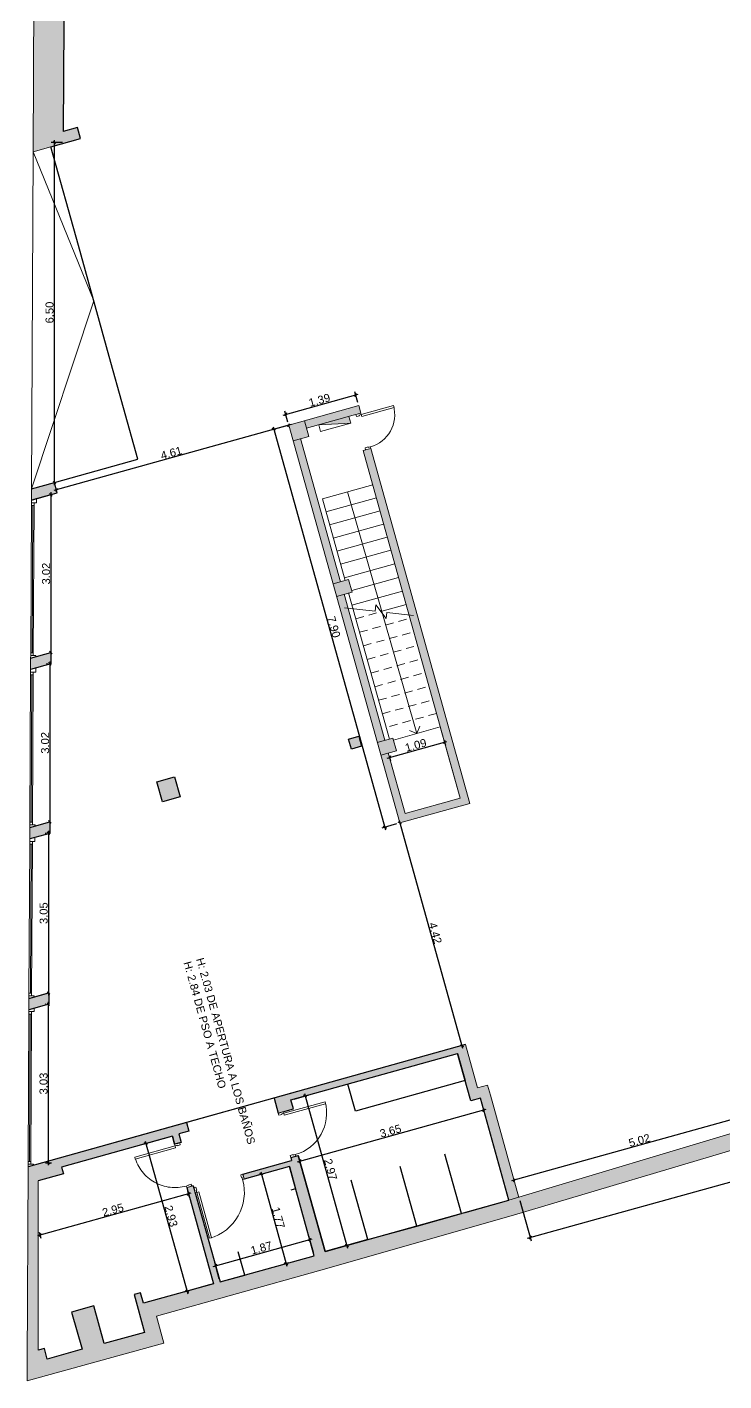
# Model space of a CAD drawing. Header units: metres. Extents: x -68 to 2267, y 0 to 1370.
# Drawn here: x 60.02 to 73.34, y 155.28 to 181.17 of the extents above; entities that cross this region are included whole.
import ezdxf

# ---------------------------------------------------------------- set-up
doc = ezdxf.new("R2010")
doc.units = ezdxf.units.M
doc.set_wipeout_variables(frame=1)
doc.linetypes.add('HIDDEN2', pattern=[4.7625, 3.175, -1.5875])
doc.linetypes.add('STYLE_15', pattern=[0.23622, 0.15748, -0.07874])
for name, color, linetype, lineweight in [('00- Contornos', 250, 'Continuous', 9), ('00-Textos cotas y niveles', 5, 'Continuous', 5), ('2', 7, 'Continuous', 20), ('A-Proyecciones linea trazo', 253, 'STYLE_15', 9), ('A-Solados', 253, 'Continuous', 5)]:
    doc.layers.add(name, color=color, linetype=linetype, lineweight=lineweight)
for name, color, linetype, lineweight, true_color in [('A-Corte 1', 7, 'Continuous', 15, 0x000000), ('A-Vista 1', 7, 'Continuous', 9, 0x000000), ('Aparatos eléctricos-1', 1, 'Continuous', 9, 0xff0000)]:
    doc.layers.add(name, color=color, linetype=linetype, lineweight=lineweight, true_color=true_color)
doc.styles.add('Arial', font='arial.ttf')
doc.styles.get("Standard").update_dxf_attribs({"font": 'arial.ttf'})
doc.dimstyles.new('Diagonal_-_2_mm_Arial_azul', dxfattribs={"dimscale": 0.3048, "dimtxt": 0.153039, "dimasz": 0.492126, "dimexe": 0.061516, "dimexo": 0.061516, "dimgap": 0.012303, "dimtad": 1, "dimrnd": 0.01, "dimzin": 0, "dimdsep": 46, "dimtxsty": 'Arial', "dimblk1": 'OBLIQUE', "dimblk2": 'OBLIQUE', "dimsah": 1, "dimcen": 0.09, "dimdle": 0.061516, "dimazin": 0, "dimtfac": 1, "dimtdec": 4, "dimtix": 1, "dimtmove": 0, "dimatfit": 3, "dimfxl": 1, "dimtvp": 1, "dimtolj": 1, "dimtzin": 0, "dimarcsym": 2})
pattern_1 = [(0, (-1.04, -0.1), (0, 6.985), [5.08, -1.905]), (90, (-1.04, -0.1), (-6.985, 4e-16), [5.08, -1.905])]

# ---------------------------------------------------------------- blocks, each defined once
blk = doc.blocks.new('*U45')
at = {"layer": '2'}
h = blk.add_hatch(dxfattribs=at)
h.set_pattern_fill('ANGLE', color=256)
h.set_pattern_definition([(0, (-1.04, -0.1004), (0, 6.985), [5.08, -1.905]), (90, (-1.04, -0.1004), (-6.985, 4e-16), [5.08, -1.905])])
h.paths.add_polyline_path([(0.065, 2.109), (0.231, 2.109), (0.231, 1.962), (0.065, 1.962)])
blk.add_wipeout([(0, 0.05), (-0.86, 0.05), (-0.86, -0.03), (0, -0.03)]).dxf.layer = 'A-Vista 1'
at = {"layer": 'A-Vista 1'}
for points in [[(-0.83, 0.05), (-0.86, 0.05), (-0.86, -0.05), (-0.82, -0.05), (-0.82, 0.01), (-0.83, 0.01)], [(-0.03, 0.05), (0, 0.05), (0, -0.05), (-0.04, -0.05), (-0.04, 0.01), (-0.03, 0.01)]]:
    blk.add_lwpolyline(points, close=True, dxfattribs=at)
for points in [[(-0.86, 0.05), (-0.86, -0.025)], [(0, 0.05), (0, -0.025)]]:
    blk.add_lwpolyline(points, dxfattribs=at)
at = {"layer": 'A-Vista 1', "linetype": 'HIDDEN2', "lineweight": 0}
blk.add_arc((-0.03, 0.05), 0.8, 90, 180, dxfattribs=at)
blk.add_wipeout([(-0.07, 0.05), (-0.07, 0.85), (-0.03, 0.85), (-0.03, 0.05)]).dxf.layer = 'A-Vista 1'
at = {"layer": 'A-Vista 1'}
blk.add_lwpolyline([(-0.07, 0.05), (-0.07, 0.85), (-0.03, 0.85), (-0.03, 0.05)], close=True, dxfattribs=at)
blk = doc.blocks.new('*U47')
at = {"layer": '2'}
h = blk.add_hatch(dxfattribs=at)
h.set_pattern_fill('ANGLE', color=256)
h.set_pattern_definition(pattern_1)
h.paths.add_polyline_path([(0.065, 2.109), (0.231, 2.109), (0.231, 1.962), (0.065, 1.962)])
blk.add_wipeout([(0, -0.05), (-0.88, -0.05), (-0.88, 0.03), (0, 0.03)]).dxf.layer = 'A-Vista 1'
at = {"layer": 'A-Vista 1'}
for points in [[(-0.85, -0.05), (-0.88, -0.05), (-0.88, 0.05), (-0.84, 0.05), (-0.84, -0.01), (-0.85, -0.01)], [(-0.03, -0.05), (0, -0.05), (0, 0.05), (-0.04, 0.05), (-0.04, -0.01), (-0.03, -0.01)]]:
    blk.add_lwpolyline(points, close=True, dxfattribs=at)
for points in [[(-0.88, -0.05), (-0.88, 0.025)], [(0, -0.05), (0, 0.025)]]:
    blk.add_lwpolyline(points, dxfattribs=at)
at = {"layer": 'A-Vista 1', "linetype": 'HIDDEN2', "lineweight": 0}
blk.add_arc((-0.03, -0.05), 0.82, 180, 270, dxfattribs=at)
blk.add_wipeout([(-0.07, -0.05), (-0.07, -0.87), (-0.03, -0.87), (-0.03, -0.05)]).dxf.layer = 'A-Vista 1'
at = {"layer": 'A-Vista 1'}
blk.add_lwpolyline([(-0.07, -0.05), (-0.07, -0.87), (-0.03, -0.87), (-0.03, -0.05)], close=True, dxfattribs=at)
blk = doc.blocks.new('*U46')
at = {"layer": '2'}
h = blk.add_hatch(dxfattribs=at)
h.set_pattern_fill('ANGLE', color=256)
h.set_pattern_definition([(0, (-0.07, -0.1), (0, 6.985), [5.08, -1.905]), (90, (-0.07, -0.1), (-6.985, 4e-16), [5.08, -1.905])])
h.paths.add_polyline_path([(1.035, 2.109), (1.201, 2.109), (1.201, 1.962), (1.035, 1.962)])
blk.add_wipeout([(0, -0.05), (0.97, -0.05), (0.97, 0.03), (0, 0.03)]).dxf.layer = 'A-Vista 1'
at = {"layer": 'A-Vista 1'}
for points in [[(0.03, -0.05), (0, -0.05), (0, 0.05), (0.04, 0.05), (0.04, -0.01), (0.03, -0.01)], [(0.94, -0.05), (0.97, -0.05), (0.97, 0.05), (0.93, 0.05), (0.93, -0.01), (0.94, -0.01)]]:
    blk.add_lwpolyline(points, close=True, dxfattribs=at)
for points in [[(0, -0.05), (0, 0.025)], [(0.97, -0.05), (0.97, 0.025)]]:
    blk.add_lwpolyline(points, dxfattribs=at)
at = {"layer": 'A-Vista 1', "linetype": 'HIDDEN2', "lineweight": 0}
blk.add_arc((0.03, -0.05), 0.91, 270, 0, dxfattribs=at)
blk.add_wipeout([(0.07, -0.05), (0.07, -0.96), (0.03, -0.96), (0.03, -0.05)]).dxf.layer = 'A-Vista 1'
at = {"layer": 'A-Vista 1'}
blk.add_lwpolyline([(0.07, -0.05), (0.07, -0.96), (0.03, -0.96), (0.03, -0.05)], close=True, dxfattribs=at)
blk = doc.blocks.new('*U44')
at = {"layer": '2'}
h = blk.add_hatch(dxfattribs=at)
h.set_pattern_fill('ANGLE', color=256)
h.set_pattern_definition(pattern_1)
h.paths.add_polyline_path([(0.065, 2.109), (0.231, 2.109), (0.231, 1.962), (0.065, 1.962)])
blk.add_wipeout([(0, -0.05), (-0.7, -0.05), (-0.7, 0.03), (0, 0.03)]).dxf.layer = 'A-Vista 1'
at = {"layer": 'A-Vista 1'}
for points in [[(-0.67, -0.05), (-0.7, -0.05), (-0.7, 0.05), (-0.66, 0.05), (-0.66, -0.01), (-0.67, -0.01)], [(-0.03, -0.05), (0, -0.05), (0, 0.05), (-0.04, 0.05), (-0.04, -0.01), (-0.03, -0.01)]]:
    blk.add_lwpolyline(points, close=True, dxfattribs=at)
for points in [[(-0.7, -0.05), (-0.7, 0.025)], [(0, -0.05), (0, 0.025)]]:
    blk.add_lwpolyline(points, dxfattribs=at)
at = {"layer": 'A-Vista 1', "linetype": 'HIDDEN2', "lineweight": 0}
blk.add_arc((-0.03, -0.05), 0.64, 180, 270, dxfattribs=at)
blk.add_wipeout([(-0.07, -0.05), (-0.07, -0.69), (-0.03, -0.69), (-0.03, -0.05)]).dxf.layer = 'A-Vista 1'
at = {"layer": 'A-Vista 1'}
blk.add_lwpolyline([(-0.07, -0.05), (-0.07, -0.69), (-0.03, -0.69), (-0.03, -0.05)], close=True, dxfattribs=at)
blk = doc.blocks.new('_Oblique')
at = {"color": 0, "linetype": 'ByBlock', "lineweight": -2}
blk.add_line((-0.5, -0.5), (0.5, 0.5), dxfattribs=at)
blk = doc.blocks.new('*D146')
at = {"layer": '00-Textos cotas y niveles', "color": 0, "lineweight": -2, "transparency": 16777216}
for p, q in [((62.737, 159.944), (62.231, 159.803)), ((62.276, 159.867), (63.091, 156.949)), ((63.524, 157.122), (63.018, 156.98))]:
    blk.add_line(p, q, dxfattribs=at)
at = {"layer": 'Defpoints', "color": 0, "transparency": 16777216}
for p in [(62.796, 159.96), (63.077, 156.997), (63.584, 157.138)]:
    blk.add_point(p, dxfattribs=at)
at = {"layer": '00-Textos cotas y niveles', "color": 0, "lineweight": -2, "transparency": 16777216, "xscale": 0.05, "yscale": 0.05, "zscale": 0.05}
for p, rotation in [((62.29, 159.819), 105.5928109392984), ((63.077, 156.997), 285.5928109392984)]:
    blk.add_blockref('_Oblique', p, dxfattribs=dict(at, rotation=rotation))
at = {"layer": '00-Textos cotas y niveles', "color": 0, "transparency": 16777216, "insert": (62.771, 158.432), "char_height": 0.153, "attachment_point": 5, "rotation": 285.5928, "style": 'Arial'}
blk.add_mtext('\\A1;2.93', dxfattribs=at)
blk = doc.blocks.new('*D147')
at = {"layer": '00-Textos cotas y niveles', "color": 0, "lineweight": -2, "transparency": 16777216}
for p, q in [((64.542, 159.243), (64.439, 159.214)), ((64.485, 159.279), (64.987, 157.478)), ((65.017, 157.538), (64.915, 157.51))]:
    blk.add_line(p, q, dxfattribs=at)
at = {"layer": 'Defpoints', "color": 0, "transparency": 16777216}
for p in [(64.601, 159.26), (64.974, 157.526), (65.077, 157.555)]:
    blk.add_point(p, dxfattribs=at)
at = {"layer": '00-Textos cotas y niveles', "color": 0, "lineweight": -2, "transparency": 16777216, "xscale": 0.05, "yscale": 0.05, "zscale": 0.05}
for p, rotation in [((64.498, 159.231), 105.5928109392975), ((64.974, 157.526), 285.5928109392975)]:
    blk.add_blockref('_Oblique', p, dxfattribs=dict(at, rotation=rotation))
at = {"layer": '00-Textos cotas y niveles', "color": 0, "transparency": 16777216, "insert": (64.822, 158.403), "char_height": 0.153, "attachment_point": 5, "rotation": 285.5928, "style": 'Arial'}
blk.add_mtext('\\A1;1.77', dxfattribs=at)
blk = doc.blocks.new('*D148')
at = {"layer": '00-Textos cotas y niveles', "color": 0, "lineweight": -2, "transparency": 16777216}
for p, q in [((63.574, 157.472), (65.471, 158.001)), ((65.494, 157.735), (65.406, 158.047)), ((63.692, 157.232), (63.605, 157.544))]:
    blk.add_line(p, q, dxfattribs=at)
at = {"layer": 'Defpoints', "color": 0, "transparency": 16777216}
for p in [(65.423, 157.988), (65.51, 157.676), (63.709, 157.173)]:
    blk.add_point(p, dxfattribs=at)
at = {"layer": '00-Textos cotas y niveles', "color": 0, "lineweight": -2, "transparency": 16777216, "xscale": 0.05, "yscale": 0.05, "zscale": 0.05}
for p, rotation in [((65.423, 157.988), 15.59281093929553), ((63.622, 157.485), 195.5928109392955)]:
    blk.add_blockref('_Oblique', p, dxfattribs=dict(at, rotation=rotation))
at = {"layer": '00-Textos cotas y niveles', "color": 0, "transparency": 16777216, "insert": (64.498, 157.824), "char_height": 0.153, "attachment_point": 5, "rotation": 15.5928, "style": 'Arial'}
blk.add_mtext('\\A1;1.87', dxfattribs=at)
blk = doc.blocks.new('*D149')
at = {"layer": '00-Textos cotas y niveles', "color": 0, "lineweight": -2, "transparency": 16777216}
for p, q in [((63.151, 158.874), (60.215, 158.055)), ((63.087, 158.919), (63.12, 158.801)), ((60.247, 158.126), (60.28, 158.009))]:
    blk.add_line(p, q, dxfattribs=at)
at = {"layer": 'Defpoints', "color": 0, "transparency": 16777216}
for p in [(63.07, 158.978), (60.23, 158.185), (60.263, 158.068)]:
    blk.add_point(p, dxfattribs=at)
at = {"layer": '00-Textos cotas y niveles', "color": 0, "lineweight": -2, "transparency": 16777216, "xscale": 0.05, "yscale": 0.05, "zscale": 0.05}
for p, rotation in [((63.103, 158.86), 15.5928109390981), ((60.263, 158.068), 195.5928109390981)]:
    blk.add_blockref('_Oblique', p, dxfattribs=dict(at, rotation=rotation))
at = {"layer": '00-Textos cotas y niveles', "color": 0, "transparency": 16777216, "insert": (61.659, 158.551), "char_height": 0.153, "attachment_point": 5, "rotation": 15.5928, "style": 'Arial'}
blk.add_mtext('\\A1;2.95', dxfattribs=at)
blk = doc.blocks.new('*D150')
at = {"layer": '00-Textos cotas y niveles', "color": 0, "lineweight": -2, "transparency": 16777216}
for p, q in [((65.186, 159.469), (68.798, 160.477)), ((68.74, 160.498), (68.734, 160.522)), ((65.225, 159.516), (65.218, 159.541))]:
    blk.add_line(p, q, dxfattribs=at)
at = {"layer": 'Defpoints', "color": 0, "transparency": 16777216}
for p in [(68.75, 160.463), (68.757, 160.438), (65.241, 159.457)]:
    blk.add_point(p, dxfattribs=at)
at = {"layer": '00-Textos cotas y niveles', "color": 0, "lineweight": -2, "transparency": 16777216, "xscale": 0.05, "yscale": 0.05, "zscale": 0.05}
for p, rotation in [((68.75, 160.463), 15.59281093929497), ((65.234, 159.482), 195.5928109392949)]:
    blk.add_blockref('_Oblique', p, dxfattribs=dict(at, rotation=rotation))
at = {"layer": '00-Textos cotas y niveles', "color": 0, "transparency": 16777216, "insert": (66.968, 160.06), "char_height": 0.153, "attachment_point": 5, "rotation": 15.5928, "style": 'Arial'}
blk.add_mtext('\\A1;3.65', dxfattribs=at)
blk = doc.blocks.new('*D151')
at = {"layer": '00-Textos cotas y niveles', "color": 0, "lineweight": -2, "transparency": 16777216}
for p, q in [((65.122, 160.672), (65.394, 160.748)), ((65.321, 160.779), (66.146, 157.822)), ((65.92, 157.811), (66.192, 157.887))]:
    blk.add_line(p, q, dxfattribs=at)
at = {"layer": 'Defpoints', "color": 0, "transparency": 16777216}
for p in [(65.063, 160.655), (65.861, 157.794), (66.133, 157.87)]:
    blk.add_point(p, dxfattribs=at)
at = {"layer": '00-Textos cotas y niveles', "color": 0, "lineweight": -2, "transparency": 16777216, "xscale": 0.05, "yscale": 0.05, "zscale": 0.05}
for p, rotation in [((65.335, 160.731), 105.5928109393057), ((66.133, 157.87), 285.5928109393057)]:
    blk.add_blockref('_Oblique', p, dxfattribs=dict(at, rotation=rotation))
at = {"layer": '00-Textos cotas y niveles', "color": 0, "transparency": 16777216, "insert": (65.821, 159.325), "char_height": 0.153, "attachment_point": 5, "rotation": 285.5928, "style": 'Arial'}
blk.add_mtext('\\A1;2.97', dxfattribs=at)
blk = doc.blocks.new('*D152')
at = {"layer": '00-Textos cotas y niveles', "color": 0, "lineweight": -2, "transparency": 16777216}
for p, q in [((64.962, 173.543), (64.676, 173.464)), ((64.722, 173.528), (66.872, 165.823)), ((67.085, 165.934), (66.8, 165.854))]:
    blk.add_line(p, q, dxfattribs=at)
at = {"layer": 'Defpoints', "color": 0, "transparency": 16777216}
for p in [(65.021, 173.56), (66.859, 165.871), (67.145, 165.951)]:
    blk.add_point(p, dxfattribs=at)
at = {"layer": '00-Textos cotas y niveles', "color": 0, "lineweight": -2, "transparency": 16777216, "xscale": 0.05, "yscale": 0.05, "zscale": 0.05}
for p, rotation in [((64.735, 173.48), 105.5928109392893), ((66.859, 165.871), 285.5928109392893)]:
    blk.add_blockref('_Oblique', p, dxfattribs=dict(at, rotation=rotation))
at = {"layer": '00-Textos cotas y niveles', "color": 0, "transparency": 16777216, "insert": (65.884, 169.7), "char_height": 0.153, "attachment_point": 5, "rotation": 285.5928, "style": 'Arial'}
blk.add_mtext('\\A1;7.90', dxfattribs=at)
blk = doc.blocks.new('*D153')
at = {"layer": '00-Textos cotas y niveles', "color": 0, "lineweight": -2, "transparency": 16777216}
for p, q in [((64.916, 173.751), (66.351, 174.152)), ((66.343, 173.993), (66.286, 174.197)), ((65.005, 173.619), (64.948, 173.824))]:
    blk.add_line(p, q, dxfattribs=at)
at = {"layer": 'Defpoints', "color": 0, "transparency": 16777216}
for p in [(66.303, 174.138), (66.36, 173.934), (65.021, 173.56)]:
    blk.add_point(p, dxfattribs=at)
at = {"layer": '00-Textos cotas y niveles', "color": 0, "lineweight": -2, "transparency": 16777216, "xscale": 0.05, "yscale": 0.05, "zscale": 0.05}
for p, rotation in [((66.303, 174.138), 15.5928109392019), ((64.964, 173.765), 195.5928109392019)]:
    blk.add_blockref('_Oblique', p, dxfattribs=dict(at, rotation=rotation))
at = {"layer": '00-Textos cotas y niveles', "color": 0, "transparency": 16777216, "insert": (65.609, 174.038), "char_height": 0.153, "attachment_point": 5, "rotation": 15.5928, "style": 'Arial'}
blk.add_mtext('\\A1;1.39', dxfattribs=at)
blk = doc.blocks.new('*D154')
at = {"layer": '00-Textos cotas y niveles', "color": 0, "lineweight": -2, "transparency": 16777216}
blk.add_line((65.069, 173.573), (60.53, 172.307), dxfattribs=at)
at = {"layer": 'Defpoints', "color": 0, "transparency": 16777216}
for p in [(65.021, 173.56), (60.578, 172.32), (60.578, 172.32)]:
    blk.add_point(p, dxfattribs=at)
at = {"layer": '00-Textos cotas y niveles', "color": 0, "lineweight": -2, "transparency": 16777216, "xscale": 0.05, "yscale": 0.05, "zscale": 0.05}
for p, rotation in [((65.021, 173.56), 15.5928109392965), ((60.578, 172.32), 195.5928109392965)]:
    blk.add_blockref('_Oblique', p, dxfattribs=dict(at, rotation=rotation))
at = {"layer": '00-Textos cotas y niveles', "color": 0, "transparency": 16777216, "insert": (62.775, 173.027), "char_height": 0.153, "attachment_point": 5, "rotation": 15.5928, "style": 'Arial'}
blk.add_mtext('\\A1;4.61', dxfattribs=at)
blk = doc.blocks.new('*D155')
at = {"layer": '00-Textos cotas y niveles', "color": 0, "lineweight": -2, "transparency": 16777216}
blk.add_line((67.131, 165.999), (68.346, 161.644), dxfattribs=at)
at = {"layer": 'Defpoints', "color": 0, "transparency": 16777216}
for p in [(67.145, 165.951), (68.333, 161.692), (68.333, 161.692)]:
    blk.add_point(p, dxfattribs=at)
at = {"layer": '00-Textos cotas y niveles', "color": 0, "lineweight": -2, "transparency": 16777216, "xscale": 0.05, "yscale": 0.05, "zscale": 0.05}
for p, rotation in [((67.145, 165.951), 105.5928109392973), ((68.333, 161.692), 285.5928109392973)]:
    blk.add_blockref('_Oblique', p, dxfattribs=dict(at, rotation=rotation))
at = {"layer": '00-Textos cotas y niveles', "color": 0, "transparency": 16777216, "insert": (67.825, 163.845), "char_height": 0.153, "attachment_point": 5, "rotation": 285.5928, "style": 'Arial'}
blk.add_mtext('\\A1;4.42', dxfattribs=at)
blk = doc.blocks.new('*D156')
at = {"layer": '00-Textos cotas y niveles', "color": 0, "lineweight": -2, "transparency": 16777216}
blk.add_line((60.471, 172.278), (60.471, 169.162), dxfattribs=at)
at = {"layer": 'Defpoints', "color": 0, "transparency": 16777216}
for p in [(60.471, 172.228), (60.471, 169.212), (60.471, 169.212)]:
    blk.add_point(p, dxfattribs=at)
at = {"layer": '00-Textos cotas y niveles', "color": 0, "lineweight": -2, "transparency": 16777216, "xscale": 0.05, "yscale": 0.05, "zscale": 0.05}
for p, rotation in [((60.471, 172.228), 90), ((60.471, 169.212), 270)]:
    blk.add_blockref('_Oblique', p, dxfattribs=dict(at, rotation=rotation))
at = {"layer": '00-Textos cotas y niveles', "color": 0, "transparency": 16777216, "insert": (60.381, 170.72), "char_height": 0.153, "attachment_point": 5, "rotation": 90, "style": 'Arial'}
blk.add_mtext('\\A1;3.02', dxfattribs=at)
blk = doc.blocks.new('*D157')
at = {"layer": '00-Textos cotas y niveles', "color": 0, "lineweight": -2, "transparency": 16777216}
for p, q in [((60.407, 168.992), (60.391, 168.992)), ((60.452, 169.042), (60.452, 165.923)), ((60.391, 165.973), (60.391, 165.973))]:
    blk.add_line(p, q, dxfattribs=at)
at = {"layer": 'Defpoints', "color": 0, "transparency": 16777216}
for p in [(60.469, 168.992), (60.452, 165.973), (60.452, 165.973)]:
    blk.add_point(p, dxfattribs=at)
at = {"layer": '00-Textos cotas y niveles', "color": 0, "lineweight": -2, "transparency": 16777216, "xscale": 0.05, "yscale": 0.05, "zscale": 0.05}
for p, rotation in [((60.452, 168.992), 90), ((60.452, 165.973), 270)]:
    blk.add_blockref('_Oblique', p, dxfattribs=dict(at, rotation=rotation))
at = {"layer": '00-Textos cotas y niveles', "color": 0, "transparency": 16777216, "insert": (60.362, 167.483), "char_height": 0.153, "attachment_point": 5, "rotation": 90, "style": 'Arial'}
blk.add_mtext('\\A1;3.02', dxfattribs=at)
blk = doc.blocks.new('*D158')
at = {"layer": '00-Textos cotas y niveles', "color": 0, "lineweight": -2, "transparency": 16777216}
for p, q in [((60.389, 165.753), (60.363, 165.753)), ((60.424, 165.803), (60.424, 162.65))]:
    blk.add_line(p, q, dxfattribs=at)
at = {"layer": 'Defpoints', "color": 0, "transparency": 16777216}
for p in [(60.45, 165.753), (60.424, 162.7), (60.424, 162.7)]:
    blk.add_point(p, dxfattribs=at)
at = {"layer": '00-Textos cotas y niveles', "color": 0, "lineweight": -2, "transparency": 16777216, "xscale": 0.05, "yscale": 0.05, "zscale": 0.05}
for p, rotation in [((60.424, 165.753), 90), ((60.424, 162.7), 270)]:
    blk.add_blockref('_Oblique', p, dxfattribs=dict(at, rotation=rotation))
at = {"layer": '00-Textos cotas y niveles', "color": 0, "transparency": 16777216, "insert": (60.334, 164.226), "char_height": 0.153, "attachment_point": 5, "rotation": 90, "style": 'Arial'}
blk.add_mtext('\\A1;3.05', dxfattribs=at)
blk = doc.blocks.new('*D159')
at = {"layer": '00-Textos cotas y niveles', "color": 0, "lineweight": -2, "transparency": 16777216}
for p, q in [((60.37, 162.483), (60.361, 162.483)), ((60.423, 162.533), (60.423, 159.404)), ((60.372, 159.454), (60.484, 159.454))]:
    blk.add_line(p, q, dxfattribs=at)
at = {"layer": 'Defpoints', "color": 0, "transparency": 16777216}
for p in [(60.432, 162.483), (60.311, 159.454), (60.423, 159.454)]:
    blk.add_point(p, dxfattribs=at)
at = {"layer": '00-Textos cotas y niveles', "color": 0, "lineweight": -2, "transparency": 16777216, "xscale": 0.05, "yscale": 0.05, "zscale": 0.05}
for p, rotation in [((60.423, 162.483), 90), ((60.423, 159.454), 270)]:
    blk.add_blockref('_Oblique', p, dxfattribs=dict(at, rotation=rotation))
at = {"layer": '00-Textos cotas y niveles', "color": 0, "transparency": 16777216, "insert": (60.332, 160.968), "char_height": 0.153, "attachment_point": 5, "rotation": 90, "style": 'Arial'}
blk.add_mtext('\\A1;3.03', dxfattribs=at)
blk = doc.blocks.new('*D160')
at = {"layer": '00-Textos cotas y niveles', "color": 0, "lineweight": -2, "transparency": 16777216}
for p, q in [((60.693, 178.962), (60.476, 178.962)), ((60.538, 172.414), (60.538, 179.012))]:
    blk.add_line(p, q, dxfattribs=at)
at = {"layer": 'Defpoints', "color": 0, "transparency": 16777216}
for p in [(60.538, 178.962), (60.754, 178.962), (60.538, 172.464)]:
    blk.add_point(p, dxfattribs=at)
at = {"layer": '00-Textos cotas y niveles', "color": 0, "lineweight": -2, "transparency": 16777216, "xscale": 0.05, "yscale": 0.05, "zscale": 0.05}
for p, rotation in [((60.538, 178.962), 90), ((60.538, 172.464), 270)]:
    blk.add_blockref('_Oblique', p, dxfattribs=dict(at, rotation=rotation))
at = {"layer": '00-Textos cotas y niveles', "color": 0, "transparency": 16777216, "insert": (60.447, 175.713), "char_height": 0.153, "attachment_point": 5, "rotation": 90, "style": 'Arial'}
blk.add_mtext('\\A1;6.50', dxfattribs=at)
blk = doc.blocks.new('*D168')
at = {"layer": '00-Textos cotas y niveles', "color": 0, "lineweight": -2, "transparency": 16777216}
blk.add_line((74.221, 160.482), (69.285, 159.105), dxfattribs=at)
at = {"layer": 'Defpoints', "color": 0, "transparency": 16777216}
for p in [(74.173, 160.469), (69.333, 159.118), (69.333, 159.118)]:
    blk.add_point(p, dxfattribs=at)
at = {"layer": '00-Textos cotas y niveles', "color": 0, "lineweight": -2, "transparency": 16777216, "xscale": 0.05, "yscale": 0.05, "zscale": 0.05}
for p, rotation in [((74.173, 160.469), 15.59281093929578), ((69.333, 159.118), 195.5928109392958)]:
    blk.add_blockref('_Oblique', p, dxfattribs=dict(at, rotation=rotation))
at = {"layer": '00-Textos cotas y niveles', "color": 0, "transparency": 16777216, "insert": (71.729, 159.881), "char_height": 0.153, "attachment_point": 5, "rotation": 15.5928, "style": 'Arial'}
blk.add_mtext('\\A1;5.02', dxfattribs=at)
blk = doc.blocks.new('*D191')
at = {"layer": '00-Textos cotas y niveles', "color": 0, "lineweight": -2, "transparency": 16777216}
for p, q in [((125.2, 174.231), (125.414, 173.46)), ((69.59, 158.009), (125.445, 173.533)), ((69.44, 158.733), (69.655, 157.963))]:
    blk.add_line(p, q, dxfattribs=at)
at = {"layer": 'Defpoints', "color": 0, "transparency": 16777216}
for p in [(125.183, 174.29), (125.397, 173.519), (69.424, 158.793)]:
    blk.add_point(p, dxfattribs=at)
at = {"layer": '00-Textos cotas y niveles', "color": 0, "lineweight": -2, "transparency": 16777216, "xscale": 0.05, "yscale": 0.05, "zscale": 0.05}
for p, rotation in [((125.397, 173.519), 15.53232780893037), ((69.638, 158.022), 195.5323278089304)]:
    blk.add_blockref('_Oblique', p, dxfattribs=dict(at, rotation=rotation))
at = {"layer": '00-Textos cotas y niveles', "color": 0, "transparency": 16777216, "insert": (97.493, 165.858), "char_height": 0.153, "attachment_point": 5, "rotation": 15.5323, "style": 'Arial'}
blk.add_mtext('\\A1;57.87', dxfattribs=at)
blk = doc.blocks.new('*D199')
at = {"layer": '00-Textos cotas y niveles', "color": 0, "lineweight": -2, "transparency": 16777216}
for p, q in [((67.993, 167.525), (68.017, 167.439)), ((66.902, 167.192), (68.048, 167.512)), ((66.943, 167.232), (66.967, 167.146))]:
    blk.add_line(p, q, dxfattribs=at)
at = {"layer": 'Defpoints', "color": 0, "transparency": 16777216}
for p in [(67.976, 167.584), (66.926, 167.291), (68, 167.499)]:
    blk.add_point(p, dxfattribs=at)
at = {"layer": '00-Textos cotas y niveles', "color": 0, "lineweight": -2, "transparency": 16777216, "xscale": 0.05, "yscale": 0.05, "zscale": 0.05}
for p, rotation in [((68, 167.499), 15.59281093928804), ((66.95, 167.206), 195.592810939288)]:
    blk.add_blockref('_Oblique', p, dxfattribs=dict(at, rotation=rotation))
at = {"layer": '00-Textos cotas y niveles', "color": 0, "transparency": 16777216, "insert": (67.451, 167.439), "char_height": 0.153, "attachment_point": 5, "rotation": 15.5928, "style": 'Arial'}
blk.add_mtext('\\A1;1.09', dxfattribs=at)

msp = doc.modelspace()

# ---------------------------------------------------------------- hatches: boundary and pattern name
at = {"transparency": 33554483}
h = msp.add_hatch(color=256, dxfattribs=at)
h.dxf.hatch_style = 1
h.paths.add_polyline_path([(63.342, 186.444), (63.413, 186.463, -0.249453), (63.369, 186.546, -1.244209), (63.56, 186.504), (63.686, 186.539, -0.249453), (63.642, 186.622, -1.244209), (63.833, 186.58), (66.664, 187.371), (67.021, 187.47), (67.579, 187.626), (67.448, 188.098), (62.439, 186.7), (62.369, 186.951), (60.443, 186.413), (61.156, 195.088), (64.365, 196.051), (64.465, 196.081), (72.126, 198.383), (72.226, 198.413), (78.931, 200.426), (79.031, 200.456), (83.915, 201.924), (94.197, 205.012), (94.963, 202.267), (94.963, 201.667), (95.433, 201.667), (95.433, 205.606), (95.133, 205.606), (60.911, 195.327), (60.171, 186.337), (60.134, 178.788), (60.47, 178.882), (61.038, 179.041), (60.979, 179.253), (60.71, 179.177), (60.745, 185.407), (61.034, 185.488), (61.11, 185.218), (62.535, 185.616), (62.379, 186.175)])
h.paths.add_polyline_path([(62.766, 185.799), (64.88, 186.389), (64.797, 186.686), (62.683, 186.097)], flags=25)
h = msp.add_hatch(color=256, dxfattribs=at)
h.dxf.hatch_style = 1
h.paths.add_polyline_path([(125.753, 203.698), (125.744, 203.218), (125.183, 174.29), (124.836, 174.193), (124.181, 174.01), (123.835, 173.914), (118.46, 172.414), (118.113, 172.317), (113.095, 170.917), (112.748, 170.82), (107.374, 169.32), (107.027, 169.223), (101.652, 167.723), (101.305, 167.627), (95.903, 166.232), (95.556, 166.135), (90.563, 164.794), (90.216, 164.697), (85.236, 163.307), (84.889, 163.21), (79.91, 161.821), (79.563, 161.724), (74.584, 160.334), (74.237, 160.238), (69.232, 158.735), (69.319, 158.448), (74.665, 160.046), (79.99, 161.532), (85.317, 163.018), (90.64, 164.504), (95.978, 165.941), (101.733, 167.434), (107.454, 169.031), (113.176, 170.628), (118.541, 172.125), (125.479, 174.061), (126.061, 204.095), (116.373, 201.392), (115.977, 201.255), (115.977, 200.97)])
h = msp.add_hatch(color=256, dxfattribs=at)
h.dxf.hatch_style = 1
h.paths.add_polyline_path([(65.249, 173.302), (65.105, 173.261), (65.868, 170.526), (66.012, 170.566)])
h.paths.add_polyline_path([(66.08, 170.325), (65.935, 170.285), (66.715, 167.492), (66.859, 167.532)])
h.paths.add_polyline_path([(66.926, 167.291), (66.782, 167.251), (67.145, 165.951), (68.484, 166.324), (66.589, 173.115), (66.492, 173.088), (66.444, 173.075), (66.56, 172.66), (68.299, 166.428), (67.249, 166.135)])
h.paths.add_polyline_path([(66.256, 173.749), (66.4, 173.789), (66.36, 173.934), (65.32, 173.643), (65.36, 173.499)])
h = msp.add_hatch(color=256, dxfattribs=at)
h.dxf.hatch_style = 1
h.paths.add_polyline_path([(65.591, 157.387), (69.319, 158.448), (69.232, 158.735), (68.394, 158.501), (65.717, 157.754), (65.203, 159.594), (65.107, 159.567), (65.059, 159.554), (65.075, 159.496), (64.141, 159.235), (64.167, 159.139), (65.034, 159.381), (65.153, 158.957), (65.51, 157.676), (63.709, 157.173), (63.195, 159.013), (63.07, 158.978), (63.584, 157.138), (62.245, 156.765), (62.188, 156.967), (62.063, 156.932), (62.265, 156.209), (61.494, 155.994), (61.293, 156.717), (60.869, 156.599), (61.068, 155.886), (60.403, 155.7), (60.347, 155.903), (60.23, 155.87), (60.23, 159.109), (60.712, 159.244), (60.677, 159.369), (62.796, 159.96), (62.839, 159.806), (62.935, 159.833), (62.964, 159.841), (62.919, 160.005), (63.111, 160.059), (63.066, 160.222), (60.311, 159.454), (60.037, 159.377), (60.019, 155.811), (60.018, 155.611), (60.017, 155.281), (62.634, 156.001), (62.489, 156.521)])
h.paths.add_polyline_path([(65.063, 160.655), (68.251, 161.545), (68.396, 161.025), (68.504, 160.639), (68.687, 160.691), (68.434, 161.596), (68.402, 161.712), (64.742, 160.69), (64.822, 160.401), (64.918, 160.428), (65.111, 160.482)])
h = msp.add_hatch(color=256, dxfattribs=at)
h.dxf.hatch_style = 1
h.paths.add_polyline_path([(68.825, 160.937), (68.633, 160.883), (69.232, 158.735), (69.424, 158.793)])
at = {"layer": '00- Contornos', "true_color": 0x939598}
h = msp.add_hatch(color=252, dxfattribs=at)
h.dxf.hatch_style = 1
h.paths.add_polyline_path([(60.538, 172.464), (60.102, 172.344), (60.1, 172.124), (60.594, 172.262)])
h.paths.add_polyline_path([(60.471, 169.212), (60.085, 169.105), (60.084, 168.885), (60.469, 168.992)])
h.paths.add_polyline_path([(62.838, 166.834), (62.501, 166.74), (62.609, 166.355), (62.946, 166.449)])
h.paths.add_polyline_path([(66.36, 167.609), (66.167, 167.556), (66.221, 167.363), (66.413, 167.417)])
h.paths.add_polyline_path([(67.013, 167.575), (66.715, 167.492), (66.782, 167.251), (67.08, 167.334)])
h.paths.add_polyline_path([(66.166, 170.609), (65.868, 170.526), (65.935, 170.285), (66.234, 170.368)])
h.paths.add_polyline_path([(65.32, 173.643), (65.021, 173.56), (65.105, 173.261), (65.403, 173.345)])
h.paths.add_polyline_path([(60.452, 165.973), (60.069, 165.866), (60.068, 165.646), (60.45, 165.753)])
h.paths.add_polyline_path([(60.434, 162.703), (60.053, 162.596), (60.052, 162.376), (60.432, 162.483)])
at = {"layer": 'Aparatos eléctricos-1'}
h = msp.add_hatch(color=256, dxfattribs=at)
h.dxf.hatch_style = 1
h.paths.add_polyline_path([(66.172, 173.725), (65.594, 173.564), (66.207, 173.598)])

# ---------------------------------------------------------------- linework, layer by layer
for p, q in [((65.063, 160.655), (68.251, 161.545)), ((64.742, 160.69), (64.822, 160.401))]:
    msp.add_line(p, q)
for points in [[(60.745, 185.407), (60.71, 179.177)], [(60.538, 172.464), (62.137, 172.91), (61.588, 174.875), (60.997, 176.994), (60.47, 178.882), (61.038, 179.041), (60.979, 179.253), (60.71, 179.177)], [(60.102, 172.344), (60.538, 172.464)], [(60.594, 172.262), (60.538, 172.464)], [(60.1, 172.124), (60.594, 172.262)], [(60.488, 172.232), (60.1, 172.124)], [(60.085, 169.105), (60.471, 169.212)], [(60.471, 169.212), (60.469, 168.992)], [(60.469, 168.992), (60.084, 168.885)], [(60.069, 165.866), (60.452, 165.973)], [(60.452, 165.973), (60.45, 165.753)], [(60.45, 165.753), (60.068, 165.646)], [(60.053, 162.596), (60.434, 162.703)], [(60.053, 162.596), (60.424, 162.7)], [(60.434, 162.703), (60.432, 162.483)], [(60.432, 162.483), (60.052, 162.376)], [(68.402, 161.712), (60.311, 159.454)], [(68.402, 161.712), (64.597, 160.65), (63.066, 160.222), (60.311, 159.454)], [(68.251, 161.545), (68.396, 161.025), (66.296, 160.439), (66.151, 160.959)], [(68.687, 160.691), (68.687, 160.691), (68.504, 160.639), (68.251, 161.545)], [(64.822, 160.401), (65.111, 160.482), (65.063, 160.655)], [(68.394, 158.501), (69.232, 158.735), (68.687, 160.691)], [(63.066, 160.222), (63.111, 160.059), (62.919, 160.005), (62.964, 159.841)], [(62.919, 160.005), (62.964, 159.841), (62.839, 159.806), (62.796, 159.96), (60.677, 159.369), (60.712, 159.244), (60.23, 159.109)], [(62.796, 159.96), (62.839, 159.806)], [(65.034, 159.381), (64.167, 159.139), (64.141, 159.235), (65.075, 159.496)], [(65.059, 159.554), (65.155, 159.58)], [(65.059, 159.554), (65.075, 159.496)], [(65.107, 159.567), (65.203, 159.594), (65.717, 157.754), (69.232, 158.735)], [(65.203, 159.594), (65.281, 159.317)], [(66.535, 157.983), (65.717, 157.754), (65.203, 159.594)], [(67.47, 158.243), (68.327, 158.483), (68.009, 159.62)], [(60.311, 159.454), (60.037, 159.377)], [(63.709, 157.173), (65.51, 157.676), (65.034, 159.381)], [(65.034, 159.381), (65.153, 158.957), (65.063, 158.932)], [(66.535, 157.983), (67.47, 158.243), (67.152, 159.38)], [(63.195, 159.013), (63.07, 158.978)], [(63.07, 158.978), (63.584, 157.138)], [(63.195, 159.013), (63.709, 157.173), (64.181, 157.305), (64.057, 157.748)], [(65.745, 157.762), (66.535, 157.983), (66.218, 159.119)], [(63.584, 157.138), (62.245, 156.765), (62.188, 156.967), (62.063, 156.932), (62.265, 156.209), (61.494, 155.994), (61.293, 156.717), (60.869, 156.599), (61.068, 155.886), (60.403, 155.7), (60.347, 155.903), (60.23, 155.87)]]:
    msp.add_lwpolyline(points)
for points in [[(66.221, 167.363), (66.167, 167.556), (66.36, 167.609), (66.413, 167.417)], [(62.609, 166.355), (62.501, 166.74), (62.838, 166.834), (62.946, 166.449)]]:
    msp.add_lwpolyline(points, close=True)
at = {"layer": 'A-Corte 1'}
for p, q in [((60.171, 186.337), (60.134, 178.788)), ((60.134, 178.788), (60.102, 172.344)), ((60.47, 178.882), (60.134, 178.788)), ((66.36, 173.934), (65.021, 173.56)), ((66.256, 173.749), (65.36, 173.499)), ((66.256, 173.749), (66.4, 173.789)), ((66.36, 173.934), (66.4, 173.789)), ((65.021, 173.56), (67.145, 165.951)), ((65.32, 173.643), (65.403, 173.345)), ((65.403, 173.345), (65.105, 173.261)), ((65.249, 173.302), (66.012, 170.566)), ((66.444, 173.075), (66.589, 173.115)), ((66.56, 172.66), (66.444, 173.075)), ((66.589, 173.115), (68.484, 166.324)), ((66.56, 172.66), (68.299, 166.428)), ((60.102, 172.344), (60.1, 172.124)), ((65.664, 172.151), (66.627, 172.42)), ((66.145, 172.285), (67.472, 167.662)), ((65.664, 172.151), (66.099, 170.59)), ((65.733, 171.9), (66.697, 172.169)), ((65.803, 171.65), (66.767, 171.919)), ((65.873, 171.399), (66.836, 171.668)), ((65.943, 171.149), (66.906, 171.418)), ((66.013, 170.899), (66.976, 171.167)), ((66.086, 170.639), (67.049, 170.907)), ((66.226, 170.397), (67.121, 170.647)), ((66.166, 170.609), (65.868, 170.526)), ((66.234, 170.368), (65.935, 170.285)), ((66.166, 170.609), (66.234, 170.368)), ((66.231, 170.118), (67.194, 170.387)), ((66.08, 170.325), (66.859, 167.532)), ((66.166, 170.35), (66.946, 167.556)), ((66.673, 170.003), (66.686, 170.125)), ((66.686, 170.125), (66.884, 169.86)), ((66.785, 169.993), (67.267, 170.127)), ((66.09, 170.068), (66.673, 170.003)), ((66.884, 169.86), (66.897, 169.978)), ((66.897, 169.978), (67.41, 169.92)), ((60.084, 168.885), (60.085, 169.105)), ((67.024, 167.537), (67.92, 167.787)), ((67.472, 167.662), (67.529, 167.8)), ((67.92, 167.787), (68.299, 166.428)), ((67.013, 167.575), (66.715, 167.492)), ((67.013, 167.575), (67.08, 167.334)), ((67.472, 167.662), (67.333, 167.719)), ((67.08, 167.334), (66.782, 167.251)), ((66.926, 167.291), (67.249, 166.135)), ((68.484, 166.324), (67.145, 165.951)), ((68.299, 166.428), (67.249, 166.135)), ((60.069, 165.866), (60.068, 165.646)), ((60.052, 162.376), (60.053, 162.596)), ((68.402, 161.712), (68.633, 160.883)), ((68.825, 160.937), (68.633, 160.883)), ((68.879, 160.744), (68.825, 160.937)), ((68.879, 160.744), (69.425, 158.789)), ((74.237, 160.238), (69.232, 158.735)), ((74.665, 160.046), (69.319, 158.448)), ((60.037, 159.377), (60.018, 155.611)), ((60.23, 159.109), (60.23, 155.87)), ((69.319, 158.448), (65.591, 157.387)), ((65.591, 157.387), (62.489, 156.521)), ((62.489, 156.521), (62.634, 156.001)), ((62.634, 156.001), (60.017, 155.281)), ((60.017, 155.281), (60.018, 155.611))]:
    msp.add_line(p, q, dxfattribs=at)
at = {"layer": 'A-Proyecciones linea trazo'}
for p, q in [((66.303, 169.858), (66.785, 169.993)), ((66.376, 169.598), (67.339, 169.867)), ((66.449, 169.338), (67.412, 169.607)), ((66.521, 169.078), (67.484, 169.347)), ((66.594, 168.818), (67.557, 169.087)), ((66.666, 168.558), (67.629, 168.827)), ((66.739, 168.298), (67.702, 168.567)), ((66.811, 168.038), (67.775, 168.307)), ((67.847, 168.047), (66.884, 167.778))]:
    msp.add_line(p, q, dxfattribs=at)
at = {"layer": 'A-Solados'}
for p, q in [((60.134, 178.788), (61.293, 175.935)), ((61.293, 175.935), (60.102, 172.344))]:
    msp.add_line(p, q, dxfattribs=at)
at = {"layer": 'A-Vista 1'}
for p, q in [((60.1, 172.024), (60.086, 169.205)), ((60.15, 172.024), (60.1, 172.024)), ((60.125, 172.024), (60.111, 169.205)), ((60.15, 172.024), (60.136, 169.205)), ((60.136, 169.205), (60.086, 169.205)), ((60.084, 168.785), (60.07, 165.966)), ((60.134, 168.785), (60.084, 168.785)), ((60.109, 168.785), (60.095, 165.966)), ((60.134, 168.785), (60.12, 165.965)), ((60.12, 165.965), (60.07, 165.966)), ((60.068, 165.546), (60.053, 162.696)), ((60.118, 165.546), (60.068, 165.546)), ((60.093, 165.546), (60.079, 162.696)), ((60.118, 165.546), (60.104, 162.696)), ((60.104, 162.696), (60.054, 162.696)), ((60.052, 162.296), (60.037, 159.477)), ((60.102, 162.296), (60.052, 162.296)), ((60.077, 162.296), (60.062, 159.477)), ((60.102, 162.296), (60.087, 159.477)), ((60.088, 159.477), (60.038, 159.477))]:
    msp.add_line(p, q, dxfattribs=at)
for points in [[(60.2, 172.152), (60.101, 172.124), (60.1, 172.074), (60.2, 172.074)], [(60.15, 172.074), (60.1, 172.074), (60.1, 172.024), (60.15, 172.024)], [(60.136, 169.155), (60.086, 169.155), (60.086, 169.205), (60.136, 169.205)], [(60.184, 168.913), (60.085, 168.885), (60.084, 168.835), (60.184, 168.835)], [(60.134, 168.835), (60.084, 168.835), (60.084, 168.785), (60.134, 168.785)], [(60.12, 165.915), (60.069, 165.916), (60.07, 165.966), (60.12, 165.965)], [(60.168, 165.674), (60.068, 165.646), (60.068, 165.596), (60.168, 165.595)], [(60.118, 165.596), (60.068, 165.596), (60.068, 165.546), (60.118, 165.546)], [(60.103, 162.646), (60.053, 162.646), (60.053, 162.696), (60.104, 162.696)], [(60.102, 162.346), (60.052, 162.346), (60.052, 162.296), (60.102, 162.296)], [(60.087, 159.427), (60.037, 159.427), (60.037, 159.477), (60.087, 159.477)]]:
    msp.add_lwpolyline(points, close=True, dxfattribs=at)
for points in [[(60.085, 169.105), (60.085, 169.105), (60.086, 169.155), (60.185, 169.154), (60.185, 169.133)], [(60.069, 165.866), (60.069, 165.866), (60.069, 165.916), (60.169, 165.915), (60.169, 165.894)], [(60.053, 162.596), (60.053, 162.596), (60.053, 162.646), (60.153, 162.646), (60.153, 162.624)], [(60.052, 162.376), (60.052, 162.346), (60.152, 162.346), (60.152, 162.404)], [(60.037, 159.377), (60.037, 159.377), (60.037, 159.427), (60.137, 159.427), (60.137, 159.405)]]:
    msp.add_lwpolyline(points, dxfattribs=at)

# ---------------------------------------------------------------- texts
at = {"insert": (63.393, 163.388), "char_height": 0.15, "attachment_point": 1, "rotation": 285.5928}
msp.add_mtext_dynamic_manual_height_columns('H: 2.03 DE APERTURA A LOS BAÑOS\\PH: 2.84 DE PSO A TECHO', width=7.14881, gutter_width=12.5, heights=[0], dxfattribs=at)

# ---------------------------------------------------------------- dimensions: what is measured, and where the dimension line sits
at = {"layer": '00-Textos cotas y niveles'}
for base, p1, p2, picture, middle in [((60.538, 178.962), (60.538, 172.464), (60.754, 178.962), '*D160', (60.447, 175.713)), ((60.471, 169.212), (60.471, 172.228), (60.471, 169.212), '*D156', (60.381, 170.72)), ((60.452, 165.973), (60.469, 168.992), (60.452, 165.973), '*D157', (60.362, 167.483)), ((60.424, 162.7), (60.45, 165.753), (60.424, 162.7), '*D158', (60.334, 164.226)), ((60.423, 159.454), (60.432, 162.483), (60.311, 159.454), '*D159', (60.332, 160.968))]:
    dim = msp.add_linear_dim(base=base, p1=p1, p2=p2, angle=90, dimstyle='Diagonal_-_2_mm_Arial_azul', override={"dimscale": 1, "dimasz": 0.05, "dimpost": '<>', "dimdle": 0.05, "dimtdec": 2}, dxfattribs=at)
    dim.commit()
    dim.dimension.update_dxf_attribs({"geometry": picture, "text_midpoint": middle})
for p1, p2, distance, picture, middle in [((69.424, 158.793), (125.183, 174.29), -0.8, '*D191', (97.493, 165.858)), ((66.926, 167.291), (67.976, 167.584), -0.089, '*D199', (67.451, 167.439)), ((67.145, 165.951), (68.333, 161.692), 0, '*D155', (67.825, 163.845)), ((74.173, 160.4689), (69.333, 159.1182), 0, '*D168', (71.7287, 159.8806))]:
    dim = msp.add_aligned_dim(p1=p1, p2=p2, distance=distance, dimstyle='Diagonal_-_2_mm_Arial_azul', override={"dimscale": 1, "dimasz": 0.05, "dimpost": '<>', "dimdle": 0.05, "dimtdec": 2}, dxfattribs=at)
    dim.commit()
    dim.dimension.update_dxf_attribs({"geometry": picture, "text_midpoint": middle})

# ---------------------------------------------------------------- next in the draw order: block references
at = {"layer": 'A-Corte 1'}
for name, p, rotation in [('*U44', (66.352, 173.776), 105.5928109392817), ('*U45', (62.887, 159.82), 105.5928109392949)]:
    msp.add_blockref(name, p, dxfattribs=dict(at, rotation=rotation))

# ---------------------------------------------------------------- next in the draw order: linework, layer by layer
at = {"layer": 'Aparatos eléctricos-1'}
for p, q in [((66.207, 173.598), (65.594, 173.564)), ((65.63, 173.436), (65.594, 173.564)), ((66.207, 173.598), (65.63, 173.436)), ((66.172, 173.725), (66.207, 173.598))]:
    msp.add_line(p, q, dxfattribs=at)

# ---------------------------------------------------------------- next in the draw order: block references
at = {"layer": 'A-Corte 1', "rotation": 105.5928109392949}
msp.add_blockref('*U47', (64.87, 160.415), dxfattribs=at)

# ---------------------------------------------------------------- next in the draw order: dimensions: what is measured, and where the dimension line sits
at = {"layer": '00-Textos cotas y niveles'}
for p2, distance, picture, middle in [((66.36, 173.934), 0.212, '*D153', (65.609, 174.038)), ((60.578, 172.32), 0, '*D154', (62.775, 173.027)), ((67.145, 165.951), -0.297, '*D152', (65.884, 169.7))]:
    dim = msp.add_aligned_dim(p1=(65.021, 173.56), p2=p2, distance=distance, dimstyle='Diagonal_-_2_mm_Arial_azul', override={"dimscale": 1, "dimasz": 0.05, "dimpost": '<>', "dimdle": 0.05, "dimtdec": 2}, dxfattribs=at)
    dim.commit()
    dim.dimension.update_dxf_attribs({"geometry": picture, "text_midpoint": middle})

# ---------------------------------------------------------------- next in the draw order: block references
at = {"layer": 'A-Corte 1', "rotation": 15.59281093929294}
msp.add_blockref('*U46', (63.22, 158.926), dxfattribs=at)

# ---------------------------------------------------------------- next in the draw order: dimensions: what is measured, and where the dimension line sits
at = {"layer": '00-Textos cotas y niveles'}
for p1, p2, distance, picture, middle in [((65.063, 160.655), (65.861, 157.794), 0.282, '*D151', (65.821, 159.325)), ((65.241, 159.457), (68.757, 160.438), 0.026, '*D150', (66.968, 160.06))]:
    dim = msp.add_aligned_dim(p1=p1, p2=p2, distance=distance, dimstyle='Diagonal_-_2_mm_Arial_azul', override={"dimscale": 1, "dimasz": 0.05, "dimpost": '<>', "dimdle": 0.05, "dimtdec": 2}, dxfattribs=at)
    dim.commit()
    dim.dimension.update_dxf_attribs({"geometry": picture, "text_midpoint": middle})

# ---------------------------------------------------------------- next in the draw order: dimensions: what is measured, and where the dimension line sits
for p1, p2, distance, picture, middle in [((62.796, 159.96), (63.584, 157.138), -0.526, '*D146', (62.771, 158.432)), ((64.601, 159.26), (65.077, 157.555), -0.107, '*D147', (64.822, 158.403)), ((63.07, 158.978), (60.23, 158.185), 0.122, '*D149', (61.659, 158.551)), ((63.709, 157.173), (65.51, 157.676), 0.324, '*D148', (64.498, 157.824))]:
    dim = msp.add_aligned_dim(p1=p1, p2=p2, distance=distance, dimstyle='Diagonal_-_2_mm_Arial_azul', override={"dimscale": 1, "dimasz": 0.05, "dimpost": '<>', "dimdle": 0.05, "dimtdec": 2}, dxfattribs=at)
    dim.commit()
    dim.dimension.update_dxf_attribs({"geometry": picture, "text_midpoint": middle})

doc.saveas('drawing.dxf')
